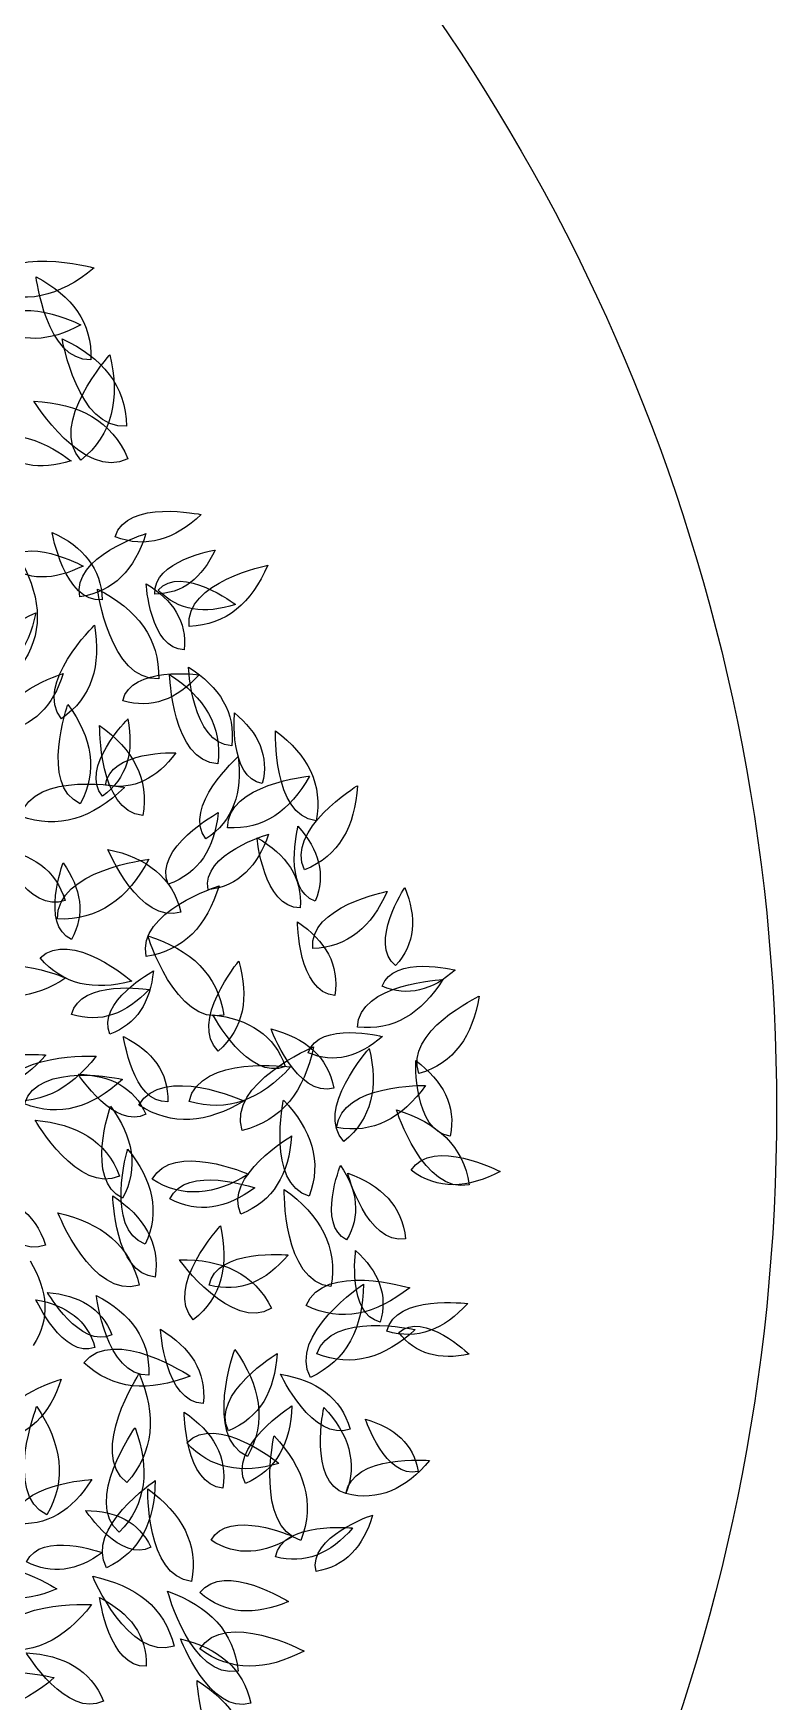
# Model space of a CAD drawing. Extents: x 0 to 430, y 0 to 430.
# Drawn here: x 347 to 429.9, y 149 to 335.1 of the extents above; entities that cross this region are included whole.
import ezdxf

# ---------------------------------------------------------------- set-up
doc = ezdxf.new("R2010")
doc.units = 0
doc.layers.add('Calque_1', color=7, linetype='CONTINUOUS')

msp = doc.modelspace()

# ---------------------------------------------------------------- linework, layer by layer
at = {"layer": 'Calque_1', "color": 7}
for points in [[(353.39238, 298.67333)], [(357.35789, 291.26264)], [(352.28177, 287.4673)], [(357.5282, 287.63013)], [(356.09519, 278.91818)], [(352.15821, 272.221)], [(354.63531, 271.88423)], [(360.53372, 272.52773)], [(360.89901, 272.98031)], [(364.36515, 268.91754)], [(363.8046, 266.31323)], [(360.95847, 263.07344)], [(356.94844, 260.63575)], [(350.1222, 258.62043)], [(369.10493, 255.61688)], [(367.54104, 253.58441)], [(372.50968, 251.38896)], [(354.6947, 249.9724)], [(355.02639, 251.21653)], [(352.21196, 249.13755)], [(359.18905, 247.81049)], [(368.63451, 246.46313)], [(378.49788, 247.23858)], [(366.20201, 245.22039)], [(362.0232, 240.16096)], [(377.22834, 241.74738)], [(350.52108, 238.33533)], [(366.46117, 239.53466)], [(378.40278, 238.28611)], [(363.4437, 237.04316)], [(376.72952, 237.5282)], [(349.66779, 236.28603)], [(351.21795, 234.00418)], [(378.1351, 232.98768)], [(347.73065, 231.9411)], [(359.56087, 232.109)], [(387.38022, 231.07612)], [(380.60119, 227.75981)], [(385.87031, 228.76834)], [(351.23262, 225.6396)], [(368.20417, 225.55189)], [(355.51523, 223.44382)], [(383.10705, 224.21576)], [(367.58296, 221.54286)], [(375.06933, 219.83497)], [(377.63146, 221.36229)], [(389.97681, 219.03031)], [(364.34748, 215.92974)], [(380.49455, 217.41049)], [(358.75997, 215.51907)], [(359.53718, 214.50219)], [(361.97209, 215.88889)], [(370.2667, 212.68768)], [(380.79127, 213.01339)], [(381.60562, 211.44973)], [(393.4768, 212.06653)], [(356.59714, 207.60629)], [(360.231, 207.24488)], [(389.10113, 208.24701)], [(395.57464, 206.63638)], [(356.93867, 205.13889)], [(362.21348, 205.04795)], [(377.72677, 205.34395)], [(370.11654, 203.36019)], [(348.33854, 199.89523)], [(359.44795, 199.99225)], [(381.906, 200.48146)], [(388.48767, 200.61513)], [(360.57826, 196.3375)], [(358.78886, 195.41175)], [(366.59627, 195.42555)], [(380.16936, 195.26252)], [(373.54981, 192.84603)], [(377.38911, 193.1466)], [(355.72679, 189.88982)], [(364.81673, 191.55468)], [(385.65279, 191.31822)], [(386.40714, 190.28947)], [(387.72119, 190.1607)], [(353.85017, 188.46263)], [(352.60595, 186.761)], [(378.5972, 187.76774)], [(359.84464, 185.38909)], [(377.88938, 185.14333)], [(365.93156, 182.22469)], [(368.72813, 179.1927)], [(382.30168, 179.37162)], [(364.09234, 177.84796)], [(370.8648, 176.29877)], [(357.40561, 173.40101)], [(370.62935, 173.28649)], [(389.89157, 174.6435)], [(368.11855, 172.78599)], [(381.82054, 172.16659)], [(381.82054, 172.16659)], [(348.48512, 169.79981)], [(356.55345, 167.85229)], [(360.07019, 166.20722)], [(366.79308, 166.9653)], [(376.80197, 166.95924)], [(355.15315, 163.90891)], [(373.96931, 165.12368)], [(364.62866, 162.3785)], [(378.5047, 163.4931)], [(365.5523, 161.12586)], [(362.673, 155.13645)], [(365.53035, 154.85721)], [(359.56825, 152.91706)], [(369.81515, 152.36791)], [(354.80701, 149.03342)]]:
    msp.add_lwpolyline(points, close=True, dxfattribs=at)
at = {"layer": 'Calque_1', "color": 1}
msp.add_lwpolyline([(429.86026, 214.99999)], close=True, dxfattribs=at)
for points in [[(215.00001, 429.86025), (333.664051, 429.860244), (429.86026, 333.664031), (429.86026, 214.99999)], [(429.86026, 214.999993), (429.860251, 96.335959), (333.664044, 0.139756), (215.00001, 0.13975)]]:
    msp.add_open_spline(points, degree=3, dxfattribs=at)
at = {"layer": 'Calque_1', "color": 7}
for points in [[(341.74259, 306.596), (343.67897, 311.73926), (353.75333, 308.91048), (353.75333, 308.91048)], [(353.75333, 308.91048), (349.87847, 305.70257), (345.88772, 304.68893), (341.74259, 306.596)], [(353.39238, 298.67333), (348.42181, 298.5071), (347.29041, 307.90868), (347.29041, 307.90868)], [(347.29041, 307.90868), (351.31606, 305.78322), (353.54799, 302.79951), (353.39238, 298.67333)], [(342.66194, 302.53853), (344.90386, 306.22218), (352.25961, 302.57413), (352.25961, 302.57413)], [(352.25961, 302.57413), (348.80487, 300.66495), (345.58027, 300.46449), (342.66194, 302.53853)], [(357.35789, 291.26264), (351.93934, 290.81138), (350.19371, 301.01594), (350.19371, 301.01594)], [(350.19371, 301.01594), (354.70483, 298.91353), (357.30389, 295.77663), (357.35789, 291.26264)], [(352.28177, 287.4673), (348.53851, 291.47034), (355.51746, 299.22829), (355.51746, 299.22829)], [(355.51746, 299.22829), (356.67413, 294.3469), (355.81774, 290.33108), (352.28177, 287.4673)], [(357.5282, 287.63013), (352.59932, 285.11985), (347.02823, 294.05752), (347.02823, 294.05752)], [(347.02823, 294.05752), (352.0854, 293.81382), (355.74013, 291.86011), (357.5282, 287.63013)], [(342.45918, 289.18211), (345.1913, 292.10247), (351.17961, 287.39926), (351.17961, 287.39926)], [(351.17961, 287.39926), (347.68198, 286.31932), (344.71647, 286.74719), (342.45918, 289.18211)], [(356.09519, 278.91818), (357.4032, 283.18158), (365.70538, 281.40034), (365.70538, 281.40034)], [(365.70538, 281.40034), (362.72951, 278.60625), (359.54876, 277.5834), (356.09519, 278.91818)], [(343.72907, 275.94545), (345.90463, 279.24561), (352.52201, 275.66053), (352.52201, 275.66053)], [(354.63531, 271.88423), (350.44397, 271.52541), (349.07518, 279.41723), (349.07518, 279.41723)], [(349.07518, 279.41723), (352.56904, 277.79874), (354.58546, 275.37647), (354.63531, 271.88423)], [(352.15821, 272.221), (351.19097, 276.70594), (359.53984, 279.27708), (359.53984, 279.27708)], [(359.53984, 279.27708), (358.27151, 275.27354), (355.92949, 272.75739), (352.15821, 272.221)], [(360.53372, 272.52773), (360.22989, 276.25102), (367.24287, 277.43868), (367.24287, 277.43868)], [(367.24287, 277.43868), (365.79326, 274.34174), (363.6351, 272.55966), (360.53372, 272.52773)], [(352.52201, 275.66053), (349.29419, 274.02598), (346.33373, 273.94905), (343.72907, 275.94545)], [(345.69535, 276.06463), (347.92758, 271.87103), (348.10785, 267.98671), (345.55679, 264.51394)], [(360.89901, 272.98031), (363.53799, 275.90079), (369.51124, 271.37429), (369.51124, 271.37429)], [(364.36515, 268.91754), (363.80942, 273.871), (373.1146, 275.73844), (373.1146, 275.73844)], [(373.1146, 275.73844), (371.30644, 271.54948), (368.50014, 269.0855), (364.36515, 268.91754)], [(363.8046, 266.31323), (359.98899, 266.41784), (359.56097, 273.673), (359.56097, 273.673)], [(359.56097, 273.673), (362.54576, 271.85687), (364.11637, 269.46696), (363.8046, 266.31323)], [(360.95847, 263.07344), (355.51462, 262.80983), (354.12081, 273.09321), (354.12081, 273.09321)], [(354.12081, 273.09321), (358.56681, 270.83017), (361.06137, 267.59731), (360.95847, 263.07344)], [(369.51124, 271.37429), (366.08757, 270.25195), (363.1619, 270.62252), (360.89901, 272.98031)], [(340.65119, 262.6556), (339.22067, 267.01643), (347.25805, 270.446), (347.25805, 270.446)], [(347.25805, 270.446), (346.41426, 266.33068), (344.34701, 263.58298), (340.65119, 262.6556)], [(350.1222, 258.62043), (346.99475, 262.48392), (353.81008, 269.05081), (353.81008, 269.05081)], [(353.81008, 269.05081), (354.54075, 264.56002), (353.50627, 260.98247), (350.1222, 258.62043)], [(356.94844, 260.63575), (357.8485, 264.57357), (365.46607, 263.51272), (365.46607, 263.51272)], [(369.10493, 255.61688), (364.61266, 255.8328), (364.2847, 264.38982), (364.2847, 264.38982)], [(364.2847, 264.38982), (367.75668, 262.17789), (369.5488, 259.32441), (369.10493, 255.61688)], [(343.56712, 257.24461), (342.69618, 261.33053), (350.30393, 263.65349), (350.30393, 263.65349)], [(350.30393, 263.65349), (349.1403, 260.0108), (347.00226, 257.7248), (343.56712, 257.24461)], [(365.46607, 263.51272), (362.96228, 260.7921), (360.15643, 259.65802), (356.94844, 260.63575)], [(367.54104, 253.58441), (362.45897, 253.8732), (362.17242, 263.561), (362.17242, 263.561)], [(362.17242, 263.561), (366.08002, 261.02329), (368.08007, 257.77609), (367.54104, 253.58441)], [(352.21196, 249.13755), (347.6432, 251.21582), (350.83544, 260.2237), (350.83544, 260.2237)], [(350.83544, 260.2237), (353.52236, 256.49701), (354.20265, 252.79855), (352.21196, 249.13755)], [(372.50968, 251.38896), (368.76267, 252.05789), (369.4164, 259.27556), (369.4164, 259.27556)], [(369.4164, 259.27556), (372.09036, 257.04212), (373.28473, 254.45258), (372.50968, 251.38896)], [(354.6947, 249.9724), (352.05773, 253.08335), (357.52608, 258.59628), (357.52608, 258.59628)], [(359.18905, 247.81049), (354.20363, 248.33169), (354.37382, 257.87429), (354.37382, 257.87429)], [(354.37382, 257.87429), (358.09905, 255.19578), (359.91484, 251.9084), (359.18905, 247.81049)], [(357.52608, 258.59628), (358.20875, 254.92631), (357.42668, 251.97265), (354.6947, 249.9724)], [(378.49788, 247.23858), (373.59921, 247.87332), (373.99901, 257.27), (373.99901, 257.27)], [(373.99901, 257.27), (377.60373, 254.54066), (379.31257, 251.25796), (378.49788, 247.23858)], [(355.02639, 251.21653), (355.48559, 255.0687), (362.86832, 254.83007), (362.86832, 254.83007)], [(362.86832, 254.83007), (360.75378, 251.97729), (358.18947, 250.60896), (355.02639, 251.21653)], [(366.20201, 245.22039), (363.54036, 248.75498), (369.80827, 254.38429), (369.80827, 254.38429)], [(369.80827, 254.38429), (370.31815, 250.36643), (369.28623, 247.21609), (366.20201, 245.22039)], [(345.54616, 247.75571), (347.04042, 252.95018), (357.13936, 250.9685), (357.13936, 250.9685)], [(368.63451, 246.46313), (368.57561, 251.31358), (377.76699, 252.22159), (377.76699, 252.22159)], [(377.76699, 252.22159), (375.61076, 248.34016), (372.65487, 246.22569), (368.63451, 246.46313)], [(357.13936, 250.9685), (353.59259, 247.51908), (349.7598, 246.21175), (345.54616, 247.75571)], [(377.22834, 241.74738), (375.0085, 246.21128), (383.11181, 251.15507), (383.11181, 251.15507)], [(383.11181, 251.15507), (382.84848, 246.59934), (381.0561, 243.32235), (377.22834, 241.74738)], [(362.0232, 240.16096), (360.27304, 244.17721), (367.60429, 248.15656), (367.60429, 248.15656)], [(367.60429, 248.15656), (367.17103, 244.16991), (365.45253, 241.37338), (362.0232, 240.16096)], [(366.46117, 239.53466), (365.6711, 243.57834), (373.21201, 245.74094), (373.21201, 245.74094)], [(373.21201, 245.74094), (372.00329, 242.16855), (369.85656, 239.95036), (366.46117, 239.53466)], [(378.40278, 238.28611), (374.75909, 239.51365), (376.48944, 246.62705), (376.48944, 246.62705)], [(376.48944, 246.62705), (378.82758, 243.9966), (379.63436, 241.2312), (378.40278, 238.28611)], [(350.52108, 238.33533), (346.49874, 236.8017), (342.92914, 244.18005), (342.92914, 244.18005)], [(342.92914, 244.18005), (346.82229, 243.57194), (349.48833, 241.75692), (350.52108, 238.33533)], [(363.4437, 237.04316), (358.84127, 235.56461), (355.28093, 244.0524), (355.28093, 244.0524)], [(355.28093, 244.0524), (359.61006, 243.13704), (362.4908, 240.9419), (363.4437, 237.04316)], [(376.72952, 237.5282), (372.60969, 237.52791), (371.93275, 245.34294), (371.93275, 245.34294)], [(371.93275, 245.34294), (375.20695, 243.47199), (376.97237, 240.94005), (376.72952, 237.5282)], [(351.21795, 234.00418), (347.7309, 235.66056), (350.30045, 242.54722), (350.30045, 242.54722)], [(349.66779, 236.28603), (349.51823, 241.75738), (359.8725, 242.93939), (359.8725, 242.93939)], [(359.8725, 242.93939), (357.50634, 238.52333), (354.20772, 236.08706), (349.66779, 236.28603)], [(350.30045, 242.54722), (352.31933, 239.64711), (352.79543, 236.79424), (351.21795, 234.00418)], [(359.56087, 232.109), (358.46191, 237.06992), (367.69206, 239.96906), (367.69206, 239.96906)], [(367.69206, 239.96906), (366.31222, 235.52744), (363.7341, 232.72638), (359.56087, 232.109)], [(378.1351, 232.98768), (377.64719, 237.66012), (386.43042, 239.35279), (386.43042, 239.35279)], [(386.43042, 239.35279), (384.69601, 235.41795), (382.03337, 233.11606), (378.1351, 232.98768)], [(387.38022, 231.07612), (384.28723, 233.51557), (388.40692, 239.78331), (388.40692, 239.78331)], [(388.40692, 239.78331), (389.75698, 236.43985), (389.58295, 233.49364), (387.38022, 231.07612)], [(347.73065, 231.9411), (351.13582, 235.24358), (357.95951, 229.32638), (357.95951, 229.32638)], [(380.60119, 227.75981), (376.47483, 228.09639), (376.43583, 235.97911), (376.43583, 235.97911)], [(376.43583, 235.97911), (379.56222, 233.83749), (381.1234, 231.1572), (380.60119, 227.75981)], [(339.98838, 228.98134), (342.20863, 233.21874), (350.61125, 229.70276), (350.61125, 229.70276)], [(368.20417, 225.55189), (362.82277, 224.39186), (359.73874, 234.40959), (359.73874, 234.40959)], [(359.73874, 234.40959), (364.54226, 232.88732), (367.56101, 230.07694), (368.20417, 225.55189)], [(357.95951, 229.32638), (353.75344, 228.24845), (350.26469, 228.92625), (347.73065, 231.9411)], [(367.58296, 221.54286), (364.28088, 224.78367), (369.88639, 231.57959), (369.88639, 231.57959)], [(369.88639, 231.57959), (371.03863, 227.50432), (370.46167, 224.08625), (367.58296, 221.54286)], [(385.87031, 228.76834), (387.09037, 232.31996), (394.02789, 230.58868), (394.02789, 230.58868)], [(350.61125, 229.70276), (346.92223, 227.34367), (343.36658, 226.89262), (339.98838, 228.98134)], [(351.23262, 225.6396), (352.20606, 229.61393), (359.90494, 228.41988), (359.90494, 228.41988)], [(355.51523, 223.44382), (353.95738, 226.95565), (360.36335, 230.48738), (360.36335, 230.48738)], [(360.36335, 230.48738), (360.00636, 226.98894), (358.51547, 224.52675), (355.51523, 223.44382)], [(383.10705, 224.21576), (383.3126, 229.11452), (392.639, 229.52888), (392.639, 229.52888)], [(392.639, 229.52888), (390.2507, 225.72915), (387.15183, 223.75649), (383.10705, 224.21576)], [(394.02789, 230.58868), (391.44519, 228.32031), (388.73959, 227.54839), (385.87031, 228.76834)], [(359.90494, 228.41988), (357.32625, 225.70357), (354.46652, 224.59895), (351.23262, 225.6396)], [(389.97681, 219.03031), (388.24486, 223.63267), (396.6909, 227.6737), (396.6909, 227.6737)], [(396.6909, 227.6737), (395.97697, 223.22953), (393.89044, 220.19307), (389.97681, 219.03031)], [(375.06933, 219.83497), (370.96411, 218.09785), (366.9949, 225.6), (366.9949, 225.6)], [(366.9949, 225.6), (371.04633, 225.11597), (373.87295, 223.3372), (375.06933, 219.83497)], [(380.49455, 217.41049), (376.32019, 216.27768), (373.48597, 224.01021), (373.48597, 224.01021)], [(373.48597, 224.01021), (377.31788, 223.01452), (379.80272, 220.93433), (380.49455, 217.41049)], [(377.63146, 221.36229), (378.88278, 224.9525), (385.89865, 223.16827), (385.89865, 223.16827)], [(338.89861, 217.55283), (339.76687, 222.01373), (348.37148, 221.09909), (348.37148, 221.09909)], [(343.14664, 216.23603), (343.88033, 221.50011), (353.98644, 220.97261), (353.98644, 220.97261)], [(361.97209, 215.88889), (358.02383, 215.71048), (357.03718, 223.1708), (357.03718, 223.1708)], [(357.03718, 223.1708), (360.25593, 221.51933), (362.05731, 219.16916), (361.97209, 215.88889)], [(370.2667, 212.68768), (368.5655, 217.92964), (378.22989, 222.01735), (378.22989, 222.01735)], [(378.22989, 222.01735), (377.20102, 217.07885), (374.70821, 213.78724), (370.2667, 212.68768)], [(385.89865, 223.16827), (383.27358, 220.88343), (380.53086, 220.11417), (377.63146, 221.36229)], [(381.60562, 211.44973), (378.29024, 214.97826), (384.43934, 221.84666), (384.43934, 221.84666)], [(384.43934, 221.84666), (385.47148, 217.5367), (384.72339, 213.98716), (381.60562, 211.44973)], [(348.37148, 221.09909), (345.65538, 217.94833), (342.54168, 216.57058), (338.89861, 217.55283)], [(353.98644, 220.97261), (351.01249, 217.12243), (347.4628, 215.31783), (343.14664, 216.23603)], [(345.97692, 215.66982), (347.5054, 220.4962), (356.91169, 218.38916), (356.91169, 218.38916)], [(358.75997, 215.51907), (361.33518, 220.11315), (370.47267, 215.9824), (370.47267, 215.9824)], [(364.34748, 215.92974), (365.53691, 221.16835), (375.66951, 219.77215), (375.66951, 219.77215)], [(375.66951, 219.77215), (372.34496, 216.14921), (368.61565, 214.63563), (364.34748, 215.92974)], [(393.4768, 212.06653), (389.34718, 212.56519), (389.6151, 220.48071), (389.6151, 220.48071)], [(389.6151, 220.48071), (392.67046, 218.2088), (394.13342, 215.45706), (393.4768, 212.06653)], [(356.91169, 218.38916), (353.50492, 215.24782), (349.8837, 214.11924), (345.97692, 215.66982)], [(359.53718, 214.50219), (356.06016, 212.66155), (351.99773, 218.95505), (351.99773, 218.95505)], [(351.99773, 218.95505), (355.59693, 218.8386), (358.21801, 217.49028), (359.53718, 214.50219)], [(380.79127, 213.01339), (381.32918, 217.91782), (390.72092, 217.70264), (390.72092, 217.70264)], [(370.47267, 215.9824), (366.33956, 213.50107), (362.41262, 213.11535), (358.75997, 215.51907)], [(377.72677, 205.34395), (372.94466, 206.77479), (374.87376, 216.0811), (374.87376, 216.0811)], [(374.87376, 216.0811), (378.02428, 212.77202), (379.19389, 209.21983), (377.72677, 205.34395)], [(390.72092, 217.70264), (388.0659, 214.04935), (384.82113, 212.27853), (380.79127, 213.01339)], [(356.93867, 205.13889), (352.69039, 207.03276), (355.58546, 215.40242), (355.58546, 215.40242)], [(355.58546, 215.40242), (358.10143, 211.96784), (358.75774, 208.54535), (356.93867, 205.13889)], [(395.57464, 206.63638), (390.47784, 205.49606), (387.47793, 214.97716), (387.47793, 214.97716)], [(387.47793, 214.97716), (392.04632, 213.56848), (394.93101, 210.92457), (395.57464, 206.63638)], [(356.59714, 207.60629), (352.00902, 205.46624), (347.19619, 213.81825), (347.19619, 213.81825)], [(347.19619, 213.81825), (351.81438, 213.43512), (355.09556, 211.53221), (356.59714, 207.60629)], [(359.44795, 199.99225), (354.92708, 201.73436), (357.48953, 210.5962), (357.48953, 210.5962)], [(357.48953, 210.5962), (360.29105, 207.15841), (361.15742, 203.63341), (359.44795, 199.99225)], [(360.231, 207.24488), (362.54169, 211.49253), (370.9786, 207.80666), (370.9786, 207.80666)], [(370.11654, 203.36019), (368.11131, 207.57848), (375.78394, 212.07484), (375.78394, 212.07484)], [(375.78394, 212.07484), (375.46162, 207.81178), (373.72823, 204.77193), (370.11654, 203.36019)], [(389.10113, 208.24701), (391.4856, 212.01781), (399.03007, 208.11371), (399.03007, 208.11371)], [(362.21348, 205.04795), (363.96385, 208.95655), (371.6656, 206.27792), (371.6656, 206.27792)], [(381.906, 200.48146), (378.56737, 202.18135), (381.24383, 208.79363), (381.24383, 208.79363)], [(381.24383, 208.79363), (383.125, 205.92634), (383.51076, 203.14605), (381.906, 200.48146)], [(370.9786, 207.80666), (367.21304, 205.48051), (363.61235, 205.08066), (360.231, 207.24488)], [(388.48767, 200.61513), (384.17167, 199.86058), (382.03175, 207.92389), (382.03175, 207.92389)], [(382.03175, 207.92389), (385.80441, 206.56326), (388.11745, 204.23394), (388.48767, 200.61513)], [(399.03007, 208.11371), (395.42247, 206.20001), (392.08323, 206.04982), (389.10113, 208.24701)], [(348.33854, 199.89523), (344.04483, 198.21403), (340.15074, 206.08292), (340.15074, 206.08292)], [(340.15074, 206.08292), (344.32657, 205.46884), (347.1996, 203.55026), (348.33854, 199.89523)], [(360.57826, 196.3375), (356.00084, 196.65075), (355.84353, 205.38526), (355.84353, 205.38526)], [(355.84353, 205.38526), (359.33897, 203.05732), (361.10775, 200.10981), (360.57826, 196.3375)], [(371.6656, 206.27792), (368.49933, 203.96672), (365.34711, 203.36777), (362.21348, 205.04795)], [(380.16936, 195.26252), (374.78497, 195.8144), (374.94784, 206.11887), (374.94784, 206.11887)], [(374.94784, 206.11887), (378.97621, 203.23477), (380.9441, 199.68904), (380.16936, 195.26252)], [(358.78886, 195.41175), (353.55284, 193.83992), (349.71153, 203.51429), (349.71153, 203.51429)], [(349.71153, 203.51429), (354.58655, 202.38529), (357.7961, 199.8407), (358.78886, 195.41175)], [(364.81673, 191.55468), (361.50797, 195.17819), (367.83832, 202.04961), (367.83832, 202.04961)], [(367.83832, 202.04961), (368.82207, 197.66718), (368.01276, 194.08103), (364.81673, 191.55468)], [(366.59627, 195.42555), (367.3753, 199.58408), (375.39169, 198.78905), (375.39169, 198.78905)], [(385.65279, 191.31822), (381.95957, 192.14341), (382.91857, 199.28471), (382.91857, 199.28471)], [(382.91857, 199.28471), (385.47881, 196.95151), (386.55409, 194.32806), (385.65279, 191.31822)], [(346.62271, 198.12914), (348.61005, 194.80058), (348.91257, 191.6419), (346.97244, 188.70926)], [(363.26381, 198.26469), (368.04449, 198.34259), (371.60751, 196.72362), (373.54981, 192.84603)], [(373.54981, 192.84603), (369.05749, 190.18062), (363.26381, 198.26469), (363.26381, 198.26469)], [(375.39169, 198.78905), (372.88383, 195.83806), (369.99419, 194.53503), (366.59627, 195.42555)], [(377.38911, 193.1466), (379.34322, 198.03813), (388.94299, 195.13441), (388.94299, 195.13441)], [(377.88938, 185.14333), (375.29335, 189.84917), (383.79383, 195.54629), (383.79383, 195.54629)], [(383.79383, 195.54629), (383.71963, 190.62744), (381.9397, 187.01557), (377.88938, 185.14333)], [(353.85017, 188.46263), (350.25853, 187.20081), (347.27525, 193.80676), (347.27525, 193.80676)], [(347.27525, 193.80676), (350.70266, 193.17827), (353.01711, 191.51149), (353.85017, 188.46263)], [(355.72679, 189.88982), (352.23411, 188.25306), (348.55585, 194.60975), (348.55585, 194.60975)], [(348.55585, 194.60975), (352.07491, 194.32416), (354.57739, 192.87886), (355.72679, 189.88982)], [(359.84464, 185.38909), (355.05967, 185.24036), (353.99194, 194.29275), (353.99194, 194.29275)], [(353.99194, 194.29275), (357.86215, 192.23767), (360.00379, 189.36054), (359.84464, 185.38909)], [(388.94299, 195.13441), (385.16838, 192.13459), (381.32474, 191.23969), (377.38911, 193.1466)], [(386.40714, 190.28947), (387.34413, 194.46068), (395.4105, 193.36811), (395.4105, 193.36811)], [(378.5972, 187.76774), (380.14169, 192.60004), (389.56184, 190.46359), (389.56184, 190.46359)], [(395.4105, 193.36811), (392.77136, 190.47878), (389.80625, 189.26739), (386.40714, 190.28947)], [(387.72119, 190.1607), (390.50449, 192.60164), (395.59177, 187.72265), (395.59177, 187.72265)], [(352.60595, 186.761), (355.95356, 190.94996), (364.44938, 185.2875), (364.44938, 185.2875)], [(365.93156, 182.22469), (361.63316, 182.34275), (361.15141, 190.51594), (361.15141, 190.51594)], [(361.15141, 190.51594), (364.51376, 188.46984), (366.28295, 185.77744), (365.93156, 182.22469)], [(389.56184, 190.46359), (386.13966, 187.32482), (382.50793, 186.20355), (378.5972, 187.76774)], [(395.59177, 187.72265), (392.27121, 187.04695), (389.57843, 187.71165), (387.72119, 190.1607)], [(370.8648, 176.29877), (365.94806, 178.56643), (369.44244, 188.2655), (369.44244, 188.2655)], [(369.44244, 188.2655), (372.31988, 184.23025), (373.03287, 180.23677), (370.8648, 176.29877)], [(364.44938, 185.2875), (359.88644, 183.47893), (355.87752, 183.74152), (352.60595, 186.761)], [(368.72813, 179.1927), (366.71011, 183.29248), (374.15583, 187.79365), (374.15583, 187.79365)], [(374.15583, 187.79365), (373.8975, 183.61896), (372.24243, 180.62202), (368.72813, 179.1927)], [(342.72757, 178.02869), (341.81372, 182.47161), (350.09164, 184.93456), (350.09164, 184.93456)], [(350.09164, 184.93456), (348.79997, 180.98868), (346.46089, 178.52334), (342.72757, 178.02869)], [(357.40561, 173.40101), (353.07413, 176.78588), (358.78388, 185.55818), (358.78388, 185.55818)], [(358.78388, 185.55818), (360.68878, 180.90089), (360.46436, 176.78841), (357.40561, 173.40101)], [(382.30168, 179.37162), (378.13521, 177.84109), (374.54784, 185.49336), (374.54784, 185.49336)], [(374.54784, 185.49336), (378.55412, 184.81732), (381.28001, 182.91239), (382.30168, 179.37162)], [(348.48512, 169.79981), (343.59188, 172.20612), (347.35314, 181.88337), (347.35314, 181.88337)], [(347.35314, 181.88337), (350.14892, 177.74861), (350.76662, 173.71016), (348.48512, 169.79981)], [(368.11855, 172.78599), (363.85636, 173.12234), (363.79462, 181.26268), (363.79462, 181.26268)], [(363.79462, 181.26268), (367.02906, 179.05955), (368.64858, 176.29587), (368.11855, 172.78599)], [(364.09234, 177.84796), (367.3907, 181.2406), (374.36786, 175.54082), (374.36786, 175.54082)], [(370.62935, 173.28649), (368.5251, 177.3123), (375.81633, 181.96489), (375.81633, 181.96489)], [(375.81633, 181.96489), (375.66013, 177.80983), (374.08748, 174.79159), (370.62935, 173.28649)], [(381.82054, 172.16659), (377.5619, 173.49462), (379.3819, 181.79104), (379.3819, 181.79104)], [(379.3819, 181.79104), (382.16311, 178.80143), (383.17162, 175.61502), (381.82054, 172.16659)], [(356.55345, 167.85229), (352.49913, 171.2725), (358.32144, 179.52485), (358.32144, 179.52485)], [(358.32144, 179.52485), (359.99002, 174.96535), (359.62512, 171.00807), (356.55345, 167.85229)], [(389.89157, 174.6435), (386.27643, 173.76034), (384.00761, 180.47304), (384.00761, 180.47304)], [(384.00761, 180.47304), (387.28171, 179.53295), (389.37349, 177.68948), (389.89157, 174.6435)], [(374.36786, 175.54082), (370.20573, 174.34273), (366.70734, 174.91625), (364.09234, 177.84796)], [(376.80197, 166.95924), (371.63881, 168.55625), (373.82055, 178.61267), (373.82055, 178.61267)], [(373.82055, 178.61267), (377.19842, 174.99846), (378.42918, 171.14088), (376.80197, 166.95924)], [(381.82054, 172.16659), (382.59668, 176.61474), (391.16199, 175.87275), (391.16199, 175.87275)], [(391.16199, 175.87275), (388.52489, 172.69028), (385.45848, 171.26137), (381.82054, 172.16659)], [(344.7762, 168.86836), (344.95888, 173.34788), (353.48625, 173.73681), (353.48625, 173.73681)], [(353.48625, 173.73681), (351.30654, 170.25986), (348.47514, 168.45277), (344.7762, 168.86836)], [(355.15315, 163.90891), (352.70276, 168.26406), (360.56192, 173.62734), (360.56192, 173.62734)], [(360.56192, 173.62734), (360.53122, 169.05332), (358.90445, 165.68123), (355.15315, 163.90891)], [(364.62866, 162.3785), (359.52763, 162.93102), (359.73825, 172.69808), (359.73825, 172.69808)], [(359.73825, 172.69808), (363.54113, 169.94217), (365.38721, 166.57031), (364.62866, 162.3785)], [(360.07019, 166.20722), (356.80786, 164.3817), (352.80935, 170.27043), (352.80935, 170.27043)], [(352.80935, 170.27043), (356.23108, 170.23953), (358.75087, 169.01663), (360.07019, 166.20722)], [(366.79308, 166.9653), (368.77644, 170.56159), (375.92401, 167.38972), (375.92401, 167.38972)], [(378.5047, 163.4931), (377.57957, 167.38171), (384.80416, 169.77505), (384.80416, 169.77505)], [(384.80416, 169.77505), (383.77321, 166.26456), (381.77964, 164.0298), (378.5047, 163.4931)], [(346.23064, 164.5791), (347.83053, 168.04925), (354.67587, 165.58408), (354.67587, 165.58408)], [(373.96931, 165.12368), (374.76621, 169.17672), (382.58542, 168.33047), (382.58542, 168.33047)], [(382.58542, 168.33047), (380.11128, 165.47143), (377.27881, 164.22458), (373.96931, 165.12368)], [(339.26611, 162.67651), (342.13466, 166.36667), (349.60563, 161.53105), (349.60563, 161.53105)], [(375.92401, 167.38972), (372.71443, 165.43253), (369.65432, 165.11059), (366.79308, 166.9653)], [(354.67587, 165.58408), (351.82832, 163.55297), (349.01004, 163.0494), (346.23064, 164.5791)], [(365.5523, 161.12586), (368.25962, 164.67631), (375.43909, 160.1236), (375.43909, 160.1236)], [(349.60563, 161.53105), (345.64995, 159.90131), (342.15286, 160.08319), (339.26611, 162.67651)], [(362.673, 155.13645), (357.54994, 153.49685), (353.59862, 162.9458), (353.59862, 162.9458)], [(353.59862, 162.9458), (358.41464, 161.92197), (361.61744, 159.47585), (362.673, 155.13645)], [(342.22341, 154.9045), (342.99704, 160.3625), (353.47756, 159.79107), (353.47756, 159.79107)], [(359.56825, 152.91706), (355.41854, 152.72345), (354.36998, 160.56341), (354.36998, 160.56341)], [(354.36998, 160.56341), (357.75572, 158.83253), (359.65276, 156.36506), (359.56825, 152.91706)], [(369.81515, 152.36791), (364.55163, 151.45083), (361.94782, 161.28484), (361.94782, 161.28484)], [(361.94782, 161.28484), (366.5473, 159.62303), (369.36623, 156.781), (369.81515, 152.36791)], [(375.43909, 160.1236), (371.67499, 158.53166), (368.33286, 158.67431), (365.5523, 161.12586)], [(353.47756, 159.79107), (350.3838, 155.80492), (346.69781, 153.94178), (342.22341, 154.9045)], [(365.53035, 154.85721), (368.36206, 159.2561), (377.17142, 154.60673), (377.17142, 154.60673)], [(371.2172, 148.77904), (366.6259, 147.4768), (363.40183, 155.97242), (363.40183, 155.97242)], [(363.40183, 155.97242), (367.64203, 154.92201), (370.40965, 152.65816), (371.2172, 148.77904)], [(377.17142, 154.60673), (372.92311, 152.39702), (369.00622, 152.25258), (365.53035, 154.85721)], [(337.32107, 148.96706), (339.11551, 154.18704), (349.31212, 151.64013), (349.31212, 151.64013)], [(354.80701, 149.03342), (350.73191, 147.00122), (346.2079, 154.3978), (346.2079, 154.3978)], [(346.2079, 154.3978), (350.36942, 154.16195), (353.36449, 152.52812), (354.80701, 149.03342)], [(349.31212, 151.64013), (345.51522, 148.30677), (341.53813, 147.173), (337.32107, 148.96706)], [(370.74775, 141.4047), (365.66042, 141.62167), (365.23677, 151.30765), (365.23677, 151.30765)], [(365.23677, 151.30765), (369.18117, 148.82462), (371.22761, 145.60496), (370.74775, 141.4047)]]:
    msp.add_open_spline(points, degree=3, dxfattribs=at)

doc.saveas('drawing.dxf')
